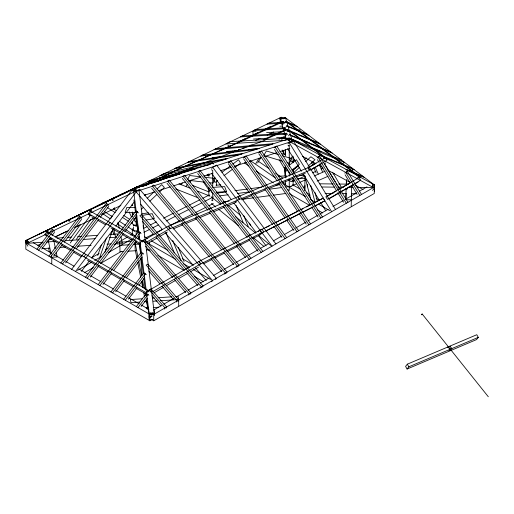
<?xml version="1.0" encoding="UTF-8"?>
<svg xmlns="http://www.w3.org/2000/svg" width="514" height="514" viewBox="0 0 514 514"><rect width="100%" height="100%" fill="white"/><g stroke="black" fill="none" stroke-linecap="round" stroke-linejoin="round"><path stroke-width="0.77" d="M304.635 190.726L305.11 176.803M304.898 189.358L305.033 185.49M307.494 186.82L307.578 184.455M345.742 199.74L346.128 188.612M346.237 185.432L346.43 179.868M345.993 198.95L346.185 193.386M346.487 184.642L346.648 179.874M351.203 206.172L351.698 185.496M352.186 171.181L352.27 168.798M351.557 195.834L351.64 193.45M372.399 184.417L372.29 187.565L357.095 187.392M374.43 188.111L374.539 184.963L291.451 139.442L291.342 142.59L374.43 188.111L372.528 190.456M149.041 317.389L149.259 314.542L133.627 190.925L139.05 190.566L154.573 315.609M283.246 138.774L283.375 137.244M284.634 138.163L284.82 136.737L284.891 138.324M111.018 218.206L111.769 215.938M114.037 209.14L114.538 207.624M97.731 255.561L101.367 244.992M99.941 256.839L106.424 237.956M104.952 252.284L112.996 228.878M187.809 179.521L189.537 175.505L200.704 176.79M148.636 290.95L149.291 289.806L150.943 288.849L166.69 306.948L166.041 308.098M164.384 309.049L165.039 307.905L149.291 289.806M176.508 302.039L177.169 300.902L146.162 265.083L147.82 264.125L178.821 299.951L178.165 301.088M264.125 154.862L266.393 150.955L278.402 154.585M142.378 241.49L143.04 240.353L144.691 239.402L190.951 292.948L190.289 294.079M142.442 241.895L143.13 240.713L168.431 226.025L170.397 228.312L145.102 243L143.13 240.713M188.638 295.036L189.3 293.899L143.04 240.353M200.768 288.033L201.43 286.896L139.911 215.629L141.568 214.679L203.081 285.945L202.42 287.075M148.694 291.348L149.388 290.159L198.944 261.472L200.91 263.759L151.354 292.447L149.388 290.159M211.742 281.743L212.455 280.528L135.747 191.433L139.609 189.203L216.31 278.305L215.604 279.513M255.843 163.6L259.082 158.126M257.687 162.944L260.926 157.47M346.616 171.727L347.413 170.404L364.664 177.593M284.782 122.589L285.578 121.259L287.474 122.062L360.43 177.163L358.528 176.366L285.578 121.259L284.788 122.634M285.829 122.82L286.529 121.657M286.054 127.035L286.851 125.712L307.507 134.417M287.313 131.443L288.103 130.061L319.104 143.175M288.354 131.623L289.054 130.466M288.579 135.844L289.376 134.514L330.695 151.932M288.572 140.251L289.767 138.26L341.418 160.034M292.286 142.095L293.083 140.765L344.733 162.54L342.562 163.497M318.918 156.558L319.714 155.228L354.185 169.678M357.731 177.69L358.528 176.366M224.734 274.148L225.421 273.043L152.163 185.965L153.821 185.008L227.072 272.092L226.385 273.191M181.044 184.822L182.329 182.811M186.119 186.261L187.404 184.25M189.113 181.564L189.968 180.221M190.084 182.232L191.362 180.221M236.678 267.203L237.391 266.136L167.59 181.076L169.241 180.118L239.049 265.179L238.329 266.252M421.641 314.799L422.193 314.015L488.3 396.75M210.624 189.968L209.706 191.234L203.171 181.609M69.441 239.569L80.113 224.92M70.27 242.987L90.22 215.591L91.608 215.584M76.515 239.145L90.432 220.031M46.209 235.836L44.969 234.3L46.825 231.859L148.058 290.301L148.887 291.329M36.937 249.226L52.1 229.334L54.548 231.268M38.595 250.183L53.758 230.291M41.673 249.161L50.674 237.346M52.094 235.483L54.465 232.373M48.881 256.126L79.207 216.336L81.649 218.264M50.539 257.077L80.859 217.287M53.649 256.017L62.31 244.651M64.237 242.12L81.565 219.388M89.995 215.552L88.337 213.503L90.194 211.061L141.806 240.854L142.635 241.882M60.825 263.02L106.314 203.332L108.756 205.266M62.483 263.971L107.966 204.289M65.599 262.898L74.312 251.468M76.245 248.93L98.508 219.722M100.442 217.184L108.666 206.39M71.664 269.278L132.316 189.698L136.178 191.928L75.526 271.508M83.949 256.807L85.812 254.366M108.21 224.971L110.073 222.536M81.398 271.347L89.16 261.163M91.588 257.977L113.909 228.691M115.849 226.147L134.771 201.321M85.485 277.252L136.024 210.939L138.465 212.867M87.136 278.209L137.675 211.89M90.265 277.123L99.016 265.648M100.468 263.733L123.309 233.761M124.767 231.853L136.917 215.906M98.2 284.595L138.626 231.544L141.074 233.472M99.851 285.553L140.283 232.495M102.961 284.486L111.622 273.12M113.549 270.595L136.171 240.912M137.617 239.016L139.545 236.485M140.772 244.317L139.943 243.295L141.806 240.854M110.908 291.933L141.234 252.143L143.676 254.077M112.566 292.89L142.886 253.1M115.676 291.83L124.337 280.458M126.264 277.933L142.147 257.09M123.623 299.276L143.836 272.748L146.284 274.682M125.275 300.227L145.494 273.705M128.384 299.167L137.052 287.801M138.973 285.27L144.749 277.695M148.058 290.301L146.194 292.742L44.969 234.3M136.338 306.614L146.445 293.353L148.887 295.28M137.99 307.571L148.096 294.304M141.099 306.505L147.357 298.3M478.303 337.37L451.832 348.588L450.772 349.745L448.934 350.471L449.904 349.404L448.06 346.905L407.332 364.175L405.578 366.392L407.088 369.033L476.549 339.587L478.303 337.37L476.786 334.73L449.988 346.089L447.925 347.695M407.088 369.033L408.842 366.816L449.904 349.404M290.538 142.07L291.399 141.016M288.489 146.111L289.44 144.935M211.717 168.515L212.719 167.313L216.574 165.084L275.902 243.899M292.819 156.018L289.723 159.488L292.106 162.154L294.689 159.263M228.274 162.642L230.76 160.773L286.696 237.629M325.645 162.912L324.7 163.947L335.16 181.872M447.733 347.265L448.06 346.905M136.107 226.076L137.129 225.048M243.565 157.695L246.09 155.877L298.634 230.773M287.699 169.607L286.105 171.175L279.096 159.578M144.543 195.577L145.7 194.478M147.197 198.333L154.733 191.202M157.053 189.011L161.692 184.629L164.339 187.481L159.7 191.87M141.144 209.41L143.464 207.219M149.844 201.186L156.802 194.607M292.466 170.776L297.677 165.945M304.622 159.501L306.357 157.894M293.513 172.852L299.302 167.487M305.669 161.582L310.886 156.751L314.998 159.719L308.053 166.163M294.156 179.045L291.258 181.731L288.322 179.604M258.838 152.716L261.395 150.955L310.552 223.898M274.103 147.736L276.705 146.027L322.464 217.017M288.977 165.527L296.449 159.732L299.386 164.319L291.907 170.115M292.652 170.301L298.261 165.951M214.948 177.638L213.034 179.09L215.051 182.476L217.602 180.542M221.964 172.318L230.259 166.035M232.81 164.101L238.547 159.745L240.565 163.131L234.827 167.487M223.982 175.711L232.277 169.421M288.02 143.554L293.115 140.47L335.488 209.5M291.881 141.324L293.115 140.47M317.067 157.92L319.708 156.282L347.959 202.298M318.719 156.963L319.708 156.282M324.026 158.588L325.323 157.695L326.955 160.349L310.019 170.128L308.387 167.474L325.323 157.695M344.759 173.089L347.406 171.451L361.528 194.465M346.417 172.139L347.406 171.451M258.099 231.396L323.267 198.108L324.752 200.846L315.14 206.037M259.589 234.133L324.752 200.846M323.267 198.108L313.656 203.3M147.486 243.572L157.059 238.014M159.79 236.427L167.313 232.058M153.75 293.019L163.388 287.442M166.138 285.848L175.775 280.265M178.531 278.672L188.169 273.095M190.231 271.9L198.488 267.119M152.446 319.31L149.876 320.8L25.822 249.174L25.822 242.807L28.398 241.323M91.518 257.816L99.099 253.441M105.299 249.862L108.056 248.268M114.262 244.69L127.356 237.127M130.8 235.136L132.869 233.947M77.46 270.39L91.929 262.037M94.685 260.444L101.579 256.467M108.467 252.49L131.211 239.357M84.347 272.78L93.31 267.608M100.892 263.232L121.567 251.295M309.852 166.922L315.949 163.401M310.809 169.967L320.967 164.101M327.412 196.155L336.407 190.957M339.87 188.959L350.252 182.965M329.044 198.809L353.266 184.822M354.654 184.025L358.117 182.027M154.039 309.801L161.666 305.4M163.748 304.198L174.15 298.191M176.231 296.989L185.939 291.38M188.021 290.179L198.423 284.178M200.505 282.976L208.825 278.17M213.683 275.369L222.003 270.563M224.085 269.362L233.793 263.753M235.875 262.551L246.277 256.55M247.664 255.747L258.067 249.74M260.148 248.538L268.469 243.732M273.319 240.931L281.646 236.125M284.422 234.525L293.436 229.321M295.518 228.12L305.92 222.112M307.995 220.911L317.71 215.308M319.785 214.107L328.112 209.301M332.963 206.499L343.365 200.492M345.447 199.291L356.543 192.885M359.318 191.285L366.945 186.878M25.822 242.807L149.876 314.433L153.095 312.576M150.518 312.576L153.737 314.433L374.276 187.102L374.276 193.47L153.737 320.8L151.161 319.31M149.876 317.613L151.803 316.502L151.803 313.315M421.364 314.497L422.193 314.015M46.716 230.555L48.451 229.565L39.058 234.178L46.716 230.555L47.468 231.923M67.109 220.634L113.504 198.365M91.82 208.768L53.083 227.406L70.135 219.163M81.135 213.863L132.156 189.582L136.191 187.269L136.936 188.638M93.863 207.72L97.898 205.407L136.191 187.269M212.796 162.681L208.723 164.962L159.899 175.827L163.972 173.546L212.796 162.681L213.438 164.088M283.58 122.248L268.738 123.148L266.984 124.112L281.82 123.212L283.58 122.248L284.139 123.668M285.154 127.755L255.484 129.554L253.723 130.517L283.4 128.718L285.154 127.755L285.72 129.175M286.735 133.255L242.222 135.953L240.468 136.917L284.974 134.218L286.735 133.255L287.3 134.674M289.382 138.086L285.276 140.335L225.929 143.939L230.034 141.691L289.382 138.086L289.941 139.506M203.486 263.836L211.999 259.48M214.833 258.028L224.053 253.306M227.599 251.494L237.526 246.405M239.652 245.319L249.586 240.231M252.419 238.779L260.932 234.423M143.477 228.434L147.055 226.616M150.634 224.791L156.352 221.881M163.51 218.244L173.52 213.149M176.386 211.691L187.115 206.236M189.261 205.144L199.991 199.683M202.85 198.231L209.288 194.954M143.991 232.277L149.709 229.366M152.574 227.914L158.293 224.997M166.163 220.994L175.46 216.266M178.326 214.807L189.056 209.352M191.915 207.894L201.931 202.799M204.79 201.347L213.374 196.978M146.04 237.725L153.191 234.088M156.77 232.27L162.495 229.353M170.359 225.35L179.662 220.622M182.521 219.17L192.538 214.075M195.397 212.616L206.127 207.155M208.992 205.703L213.284 203.518M266.008 227.464L269.567 225.659M275.967 222.414L278.806 220.969M280.233 220.249L285.206 217.724M288.052 216.285L298.011 211.235M301.564 209.429L302.984 208.71M306.543 206.904L310.096 205.099M266.072 230.927L274.604 226.597M277.451 225.151L288.116 219.741M290.249 218.662L300.208 213.612M302.341 212.533L312.294 207.483M26.002 242.878L26.002 240.488L104.798 202.432M106.244 201.739L281.19 117.25L283.529 118.862M44.924 231.409L103.622 203.075M88.273 210.573L118.92 195.783M225.415 148.295L230.478 145.854M239.151 141.665L244.934 138.87M250.716 136.075L257.944 132.586M264.453 129.444L270.962 126.303M277.464 123.161L281.081 121.413M55.531 236.703L67.096 231.12M75.05 227.278L80.107 224.83M90.226 219.947L93.844 218.199M27.884 246.142L26.342 243.713L25.7 240.584L134.122 188.587L135.664 191.015M26.342 243.713L134.764 191.716L134.122 188.587M37.76 245.358L42.097 243.283M47.879 240.507L51.49 238.772M55.107 237.038L68.837 230.452M74.62 227.683L94.859 217.975M101.367 214.852L120.88 205.497M283.567 121.439L240.064 141.909L238.348 142.005L281.845 121.542L283.567 121.439L284.062 122.891M255.587 140.508L259.936 138.465M267.184 135.053L273.711 131.982M287.429 129.399L285.726 129.496L263.399 139.75L265.102 139.654L287.429 129.399L288.168 131.584M283.111 133.981L284.557 133.319M279.063 139.127L283.381 137.142M230.773 151.996L232.964 151.013M281.499 119.1L285.109 117.5L374.513 185.034L374.513 191.401M292.691 181.538L294.875 180.575M297.786 179.29L305.059 176.077M312.332 172.871L315.969 171.265M321.064 169.016L323.248 168.052M290.911 186.286L296.732 183.716M299.643 182.438L306.19 179.547M314.195 176.013L325.105 171.201M303.279 187.199L304.738 186.556M317.106 181.095L328.016 176.283M333.104 174.034L334.563 173.391M374.513 185.034L372.342 185.991L374.276 187.102M118.021 196.309L102.08 203.409L112.277 198.937M136.955 187.995L171.907 172.646L138.484 187.424M113.729 198.295L115.913 197.337M173.302 228.878L182.907 224.804M185.862 223.551L196.946 218.855M199.901 217.602L210.245 213.214M213.207 211.961L224.29 207.264M227.246 206.011L236.112 202.253M449.326 348.749L450.804 348.119M241.503 199.817L251.879 195.519M254.848 194.292L265.224 189.994M268.931 188.458L280.046 183.851M282.27 182.933L293.391 178.326M296.353 177.099L305.252 173.411M112.303 198.815L108.364 200.711L111.307 199.496M113.774 198.205L115.978 197.299M142.423 186.383L150.499 183.042L145.828 185.246M134.051 219.369L135.336 218.868M125.75 192.666L119.306 195.352L123.032 193.964M146.644 184.879L192.917 167.654M152.889 182.843L169.305 176.732M170.796 176.173L190.199 168.952M265.23 140.193L191.407 167.551L192.75 167.134M127.78 191.748L121.574 194.337L123.064 193.804M142.699 186.402L147.916 184.532M151.643 183.196L165.816 178.127L156.622 181.783M134.848 188.323L287.93 139.095L290.583 141.845L137.501 191.073L134.848 188.323L134.848 190.707M144.357 195.236L155.022 191.806M158.068 190.829L170.25 186.91M173.302 185.933L185.483 182.014M188.529 181.031L200.717 177.112M203.762 176.135L212.899 173.192M220.519 170.744L231.178 167.32M234.223 166.337L246.412 162.418M249.457 161.441L261.645 157.522M264.691 156.539L276.879 152.619M279.924 151.643L289.825 148.456M141.626 213.965L148.495 212.77M142.346 215.398L152.266 213.67L154.367 218.623L145.976 220.082M136.82 221.669L135.298 221.939L133.794 218.399M199.104 163.735L204.643 162.899M235.309 201.829L236.62 201.649M216.792 193.161L226.263 191.889M234.943 190.72L247.568 189.023M250.723 188.599L261.767 187.115M275.973 185.201L279.918 184.674M283.863 184.141L285.443 183.928M219.446 195.911L228.126 194.748M237.596 193.47L248.641 191.985M269.156 189.229L281.788 187.533M285.733 187L291.252 186.261M223.635 201.841L229.154 201.102M242.569 199.297L253.62 197.813M256.775 197.389L270.191 195.583M273.345 195.159L285.97 193.463M205.42 156.635L206.994 156.449M212.224 157.695L221.675 156.584M220.23 150.21L221.817 150.069M242.492 148.244L244.079 148.109M238.38 149.67L239.967 149.535M226.288 151.553L238.213 150.499M248.551 149.587L259.679 148.604M56.958 238.111L63.344 237.667M67.334 237.397L71.324 237.121M77.704 236.684L81.694 236.414M85.684 236.138L97.654 235.316M110.426 234.442L117.603 233.947L117.931 235.515M43.234 242.222L28.077 243.263L27.428 240.134M46.427 242.004L56.007 241.349M64.783 240.745L79.15 239.762M83.139 239.485L95.109 238.663M109.469 237.68L116.652 237.185M43.234 248.59L49.62 248.153M54.407 247.819L56.007 247.709M59.997 247.44L65.58 247.054M71.966 246.617L73.56 246.508M77.55 246.238L91.119 245.306M107.079 244.214L111.069 243.938M51.451 255.754L51.773 257.315L57.195 256.942L56.232 252.258M216.047 185.201L220.731 184.886M212.969 187.379L224.676 186.595L226.558 191.574L216.407 192.249M137.161 225.1L133.287 225.35L137.752 225.659L138.105 231.101L133.64 230.799L133.389 226.912M131.044 241.477L119.325 242.248L119.942 245.377L119.942 251.744L123.848 251.487M136.981 258.587L135.118 249.161L135.118 242.794L136.666 242.692M119.942 245.377L129.322 244.76M133.229 244.503L139.48 244.092M148.071 243.527L149.638 243.424L149.323 241.856M127.755 251.23L136.351 250.665M146.509 249.997L149.638 249.785M142.294 298.769L130.363 299.553L130.986 302.682L139.731 302.103M152.632 298.081L154.219 297.979M158.196 297.715L171.715 296.829M175.692 296.565L178.075 296.405L178.692 299.54L178.692 305.907M144.505 301.795L147.685 301.583M153.249 301.217L157.226 300.953M160.407 300.741L178.692 299.54M146.092 308.053L147.685 307.95M153.249 307.584L158.813 307.218M146.297 299.354L149.092 313.495L154.515 313.142L153.898 309.993M149.259 314.542L154.682 314.189M150.448 316.592L151.803 316.502M150.647 319.759L152.966 319.605M279.822 126.245L282.167 126.097M266.56 132.644L282.18 131.7M253.511 139.037L267.82 138.17M276.564 137.636L285.309 137.109M250.755 145.07L252.335 144.974M234.281 150.705L236.652 150.557M280.181 120.192L280.13 117.892L285.578 117.719L291.888 139.731L291.926 141.266M280.22 120.135L280.22 118.548L285.668 118.374M256.023 131.256L252.824 131.359L253.126 134.507L254.726 134.456M297.58 129.946L299.983 129.869L300.202 132.226M269.908 133.974L277.104 133.749M291.888 139.731L286.439 139.904L280.13 117.892M278.562 176.18L285.649 175.955M299.816 175.512L304.545 175.364M279.648 179.302L281.222 179.251M296.97 178.756L305.631 178.48M131.321 205.195L132.837 205.195M135.176 207.418L126.836 207.418L125.114 212.404L135.728 212.404M319.605 183.806L333.2 183.967M338.803 184.031L348.402 184.141M321.899 186.987L334.698 187.135M337.897 187.173L343.493 187.237M348.293 187.289L353.092 187.347M345.948 188.869L347.548 188.889M325.099 193.392L333.098 193.482M337.094 193.527L338.694 193.547M341.894 193.585L345.896 193.63M351.492 193.694L356.292 193.746M308.368 195.41L309.929 195.429M346.526 199.753L351.203 199.805M206.814 175.049L209.211 175.319M204.688 177.246L215.051 178.442L213.034 183.132L209.05 182.669M188.317 180.286L205.06 182.213M281.749 153.647L285.501 154.778M282.154 155.716L291.907 158.665L289.26 163.227L287.011 162.546M263.746 155.511L282.507 161.184M192.724 185.477L208.999 191.934M178.943 183.781L190.778 188.477M197.434 191.118L210.008 196.11M175.743 188.94L197.935 197.742M363.244 176.52L345.993 169.331L347.413 170.404M352.765 168.605L318.294 154.155L319.714 155.228M285.585 121.31L295.916 125.667M287.005 122.383L297.336 126.74M308.927 135.49L288.27 126.785L286.851 125.712M320.524 144.248L289.53 131.186L288.11 130.113M299.746 138.819L309.338 142.86M332.115 153.005L290.796 135.587L289.376 134.514M291.412 139.178L299.533 142.596M311.336 147.576L320.929 151.617M312.216 148.276L314.112 149.079M332.879 156.988L334.775 157.785M302.553 156.352L315.93 163.683M318.751 165.225L322.272 167.153M327.9 170.237L350.432 182.586M355.367 185.284L363.109 189.525M287.968 145.141L289.26 145.88L289.26 166.575M292.575 184.725L300.215 189.133M306.466 192.744L309.942 194.748M316.194 198.359L319.663 200.364M287.326 186.152L305.387 196.579M310.944 199.785L315.114 202.188M318.584 204.193L329.699 210.612M287.968 189.705L289.26 190.45L289.26 179.309M289.408 193.72L309.556 205.349M317.196 209.763L322.753 212.969M211.427 169.755L212.719 170.494L212.719 187.205M211.427 199.991L212.719 200.736L212.719 192.776M144.344 236.755L147.814 238.753M151.283 240.758L167.924 250.363M182.483 258.773L192.885 264.774M134.244 235.38L135.632 236.177M148.116 243.385L175.852 259.397M183.479 263.804L189.724 267.409M193.187 269.407L210.522 279.417M88.337 213.503L139.943 243.295M91.781 216.857L95.206 218.835M97.949 220.416L105.486 224.766M110.973 227.933L119.942 233.112M122.698 234.705L132.355 240.282M135.118 241.876L140.637 245.062M147.422 249.348L150.197 250.954M157.824 255.355L184.173 270.57M194.575 276.577L203.589 281.781M49.774 238.445L58.667 243.578M61.404 245.152L70.977 250.684M73.714 252.265L81.238 256.608M87.406 260.168L95.013 264.562M97.782 266.156L108.152 272.15M110.921 273.744L120.604 279.333M123.366 280.933L133.049 286.523M135.818 288.116L146.194 294.111M33.147 242.582L40.079 246.585M42.154 247.787L51.863 253.383M53.938 254.584L63.64 260.187M65.721 261.388L74.035 266.188M78.886 268.989L87.9 274.193M90.67 275.793L101.065 281.794M103.147 282.996L113.543 288.996M115.618 290.198L126.014 296.199M128.789 297.799L139.185 303.8M141.26 305.001L148.887 309.402M113.253 208.665L116.549 210.811M123.797 215.527L129.727 219.388M107.304 207.502L115.213 212.648M122.46 217.371L128.397 221.226M131.031 222.941L135.645 225.948M104.393 211.53L112.303 216.677M119.556 221.399L125.487 225.254M128.121 226.97L134.713 231.261M258.381 161.267L268.931 168.547M275.523 173.102L282.777 178.107M227.818 145.083L229.797 146.445M250.234 160.561L275.292 177.85M282.546 182.862L287.165 186.049M244.298 162.829L248.917 166.016M256.171 171.021L273.313 182.856M102.389 213.4L110.311 218.868M117.577 223.879L123.521 227.985M125.5 229.347L134.083 235.277M26.002 240.488L28.919 242.499M289.999 130.864L327.193 158.954L325.291 158.158L288.103 130.061M289.767 138.26L293.083 140.765M223.86 201.687L225.1 202.702M228.19 205.227L240.546 215.347M211.35 196.83L220.622 204.424M235.451 216.567L255.843 233.266M258.317 235.29L270.672 245.409M211.46 203.422L215.784 206.969M218.874 209.494L238.65 225.691M249.155 234.288L250.389 235.303M253.479 237.834L263.984 246.431M151.983 295.743L160.908 306.003M142.571 221.56L154.039 234.847M156.127 237.262L184.275 269.876M186.364 272.291L197.832 285.578M145.687 246.27L172.717 277.554M174.272 279.359L185.708 292.594M148.854 271.039L159.893 283.786M161.994 286.214L173.552 299.572M140.566 204.161L162.482 229.617M165.09 232.649L193.27 265.378M195.352 267.8L206.313 280.535M151.649 188.233L180.022 221.958M181.571 223.802L209.429 256.916M210.971 258.754L221.81 271.636M167.024 183.299L193.328 215.347M195.352 217.814L221.65 249.868M223.674 252.329L233.793 264.659M88.466 213.451L90.22 215.591M136.852 211.415L137.444 212.147M139.455 232.02L140.046 232.752M106.314 203.332L107.105 204.309M90.194 211.061L91.023 212.083M147.126 291.522L147.814 292.376M80.036 216.812L80.627 217.544M79.207 216.336L79.998 217.313M52.929 229.809L53.52 230.542M250.96 258.298L184.616 175.268L182.965 176.225L249.309 259.255M182.348 178.403L207.791 210.245M209.288 212.115L234.731 243.957M236.228 245.827L245.705 257.687M262.879 251.417L199.997 170.423L198.34 171.38L261.228 252.374M197.678 173.514L221.258 203.885M223.224 206.416L247.298 237.423M248.77 239.318L258.105 251.346M212.719 167.313L272.041 246.129M211.639 173.475L231.416 199.747M233.825 202.953L256.011 232.431M258.426 235.63L266.143 245.885M449.988 346.089L451.832 348.588M229.109 161.73L285.045 238.586M228.325 163.748L249.476 192.808M250.89 194.748L272.51 224.457M273.917 226.398L281.91 237.378M244.433 156.828L296.976 231.73M243.591 158.787L263.412 187.038M264.794 189.011L285.071 217.917M286.452 219.889L293.828 230.4M207.444 174.484L208.311 175.769M259.743 151.906L308.895 224.849M258.831 153.789L277.149 180.973M278.492 182.965L297.702 211.479M299.045 213.471L306.196 224.078M275.054 146.985L320.813 217.968M274.495 149.452L290.898 174.895M292.627 177.574L310.327 205.035M311.619 207.039L318.095 217.088M285.861 167.937L288.797 172.531M25.7 240.584L26.471 241.798M345.749 172.408L359.877 195.416M345.1 174.786L350.079 182.907M351.743 185.618L357.146 194.414M339.324 191.786L340.159 193.136M318.057 157.233L346.301 203.255M317.401 159.616L319.065 162.321M319.894 163.677L336.509 190.745M337.756 192.776L343.57 202.246M289.26 142.699L331.626 211.729M287.641 148.681L301.487 171.233M303.164 173.963L319.522 200.621M320.781 202.67L325.818 210.875M282.109 150.004L284.994 154.778M332.622 172.229L341.071 186.704M335.963 183.254L337.171 185.323M337.981 186.698L339.182 188.767M407.332 364.175L408.842 366.816M134.173 188.426L135.664 191.163M132.156 189.582L132.901 190.951M112.637 198.86L113.382 200.229M111.776 199.355L112.521 200.723M90.952 209.262L91.698 210.631M90.085 209.757L90.837 211.125M69.268 219.658L70.013 221.026M68.401 220.153L69.152 221.521M47.584 230.06L48.329 231.428M259.981 230.208L261.465 232.945M89.751 209.873L90.425 211.28M46.395 230.709L47.076 232.116M132.368 212.372L133.357 214.537M129.136 211.929L131.443 216.985M319.657 165.309L322.503 171.856M312.872 161.672L314.138 164.583M315.403 167.493L318.256 174.047M311.651 162.675L312.917 165.585M313.868 167.77L316.091 172.865M249.534 223.095L250.446 225.312M243.694 215.501L248.243 226.584M236.17 205.613L243.141 222.607M178.274 247.42L184.076 261.517M172.717 240.533L180.954 260.566M166.08 232.836L174.323 252.869M282.7 122.73L283.259 124.15M284.281 128.237L284.84 129.656M281.82 123.212L282.385 124.632M285.855 133.736L286.42 135.156M283.4 128.718L283.959 130.138M284.974 134.218L285.54 135.638M210.65 189.717L211.723 192.564M285.726 129.496L286.214 130.954M283.574 136.955L284.011 138.472M315.069 192.66L317.022 200.293M310.719 185.541L314.819 201.565M304.738 175.737L310.777 199.393M117.95 222.247L119.203 228.357M120.931 236.755L122.345 243.63L116.922 243.996L116.453 241.708M113.941 229.488L115.669 237.892M112.682 229.745L113.626 234.333M53.816 240.539L55.428 248.352M48.239 240.128L51.13 254.192M48.56 248.056L49.363 251.963M135.118 242.794L137.913 256.936M138.69 260.861L141.639 275.787M142.571 280.503L144.126 288.354M145.057 293.07L145.52 295.428M137.758 262.513L140.707 277.438M141.485 281.37L142.725 287.654M143.657 292.37L144.588 297.079M146.612 307.295L146.92 308.863M133.903 199.952L135.407 211.839M135.908 215.796L138.009 232.444M138.51 236.401L138.915 239.575M139.416 243.533L140.618 253.042M141.215 257.797L143.22 273.647M143.824 278.402L145.224 289.498M145.725 293.455L145.925 295.042M146.426 299.007L147.73 309.306M280.22 118.548L280.599 122.531M282.032 137.675L282.186 139.268M283.24 150.429L283.542 153.615M284.904 167.969L285.508 174.342M281.428 137.668L281.582 139.262M282.636 150.422L282.79 152.015M284.223 167.159L285.058 175.929M139.795 244.574L140.476 254.122M140.759 258.099L141.999 275.6M142.333 280.374L142.674 285.148M143.175 225.299L143.329 227.631M285.379 149.445L285.514 152.626M286.523 175.659L286.594 177.246M285.154 150.082L285.36 154.849M289.164 139.814L289.202 141.35M293.115 156.385L293.115 162.752M293.115 169.119L293.115 172.306M293.115 179.463L293.115 185.83M289.26 172.145L289.26 176.122M285.398 150.017L285.398 155.588M285.398 165.938L285.398 177.876M285.398 181.056L285.398 185.034M281.19 117.25L281.19 118.843M280.772 119.415L280.772 121.805M216.574 180.999L216.574 185.772M208.857 173.841L208.857 176.225M208.857 187.366L208.857 196.123M153.737 314.433L153.737 320.8M149.876 314.433L149.876 320.8M149.092 313.495L149.092 319.862M136.178 217.39L136.178 226.147M136.178 230.921L136.178 234.898M132.316 204.026L132.316 205.613M132.316 211.98L132.316 216.754M132.316 221.528L132.316 223.121M132.316 228.691L132.316 235.059M51.773 257.315L51.773 263.682M359.08 177.574L325.857 196.759L327.489 199.413L360.712 180.234L359.08 177.574M136.518 186.974L134.777 187.957L179.386 174.188L181.127 173.205L136.518 186.974M149.722 180.6L147.981 181.583L194.697 169.26L196.438 168.284L149.722 180.6M176.141 167.853L174.387 168.83L225.318 159.417L227.066 158.44L176.141 167.853M189.345 161.48L187.597 162.45L240.629 154.489L242.377 153.519L189.345 161.48M202.555 155.106L200.801 156.076L255.933 149.568L257.687 148.597L202.555 155.106M215.758 148.732L214.004 149.696L271.244 144.646L273.005 143.676L215.758 148.732M262.005 229.18L198.886 261.504L200.588 264.061L263.701 231.737L262.005 229.18M238.194 142.391L170.243 172.935L239.73 142.012L238.194 142.391M237.828 196.766L168.374 226.211L169.883 228.852L239.344 199.406L237.828 196.766M307.886 167.757L238.213 196.624L239.665 199.316L309.338 170.455L307.886 167.757"/></g></svg>
